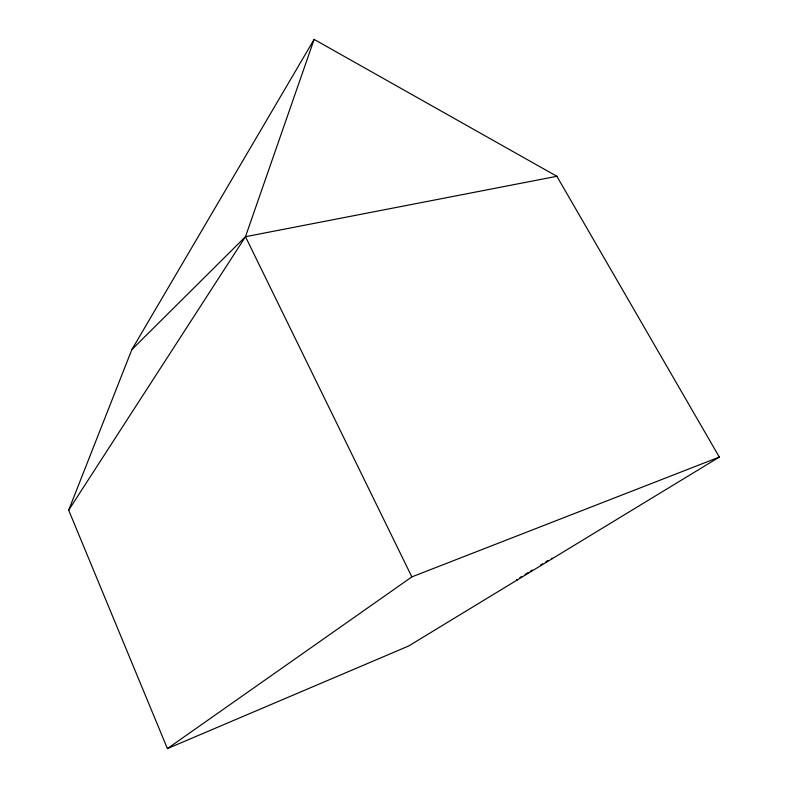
<?xml version="1.0" encoding="UTF-8"?>
<svg xmlns="http://www.w3.org/2000/svg" width="788" height="788" viewBox="0 0 788 788"><rect width="100%" height="100%" fill="white"/><g stroke="black" fill="none" stroke-linecap="round" stroke-linejoin="round"><path stroke-width="1.18" d="M68.674 510.161L245.482 236.696L314.126 39.4L556.88 176.295L719.326 457.079L408.608 646.022L167.411 748.6L68.674 510.161L131.842 349.616L314.126 39.4M131.842 349.616L245.482 236.696L556.88 176.295M167.411 748.6L411.858 576.895L719.326 457.079M519.873 577.624L521.942 576.363M525.025 574.482L528.157 572.58M530.225 571.32L532.294 570.059M540.509 565.045L542.636 563.765M545.739 561.874L547.808 560.613M551.945 558.091L552.25 558.672M516.77 579.515L517.056 580.076M245.482 236.696L411.858 576.895"/></g></svg>
